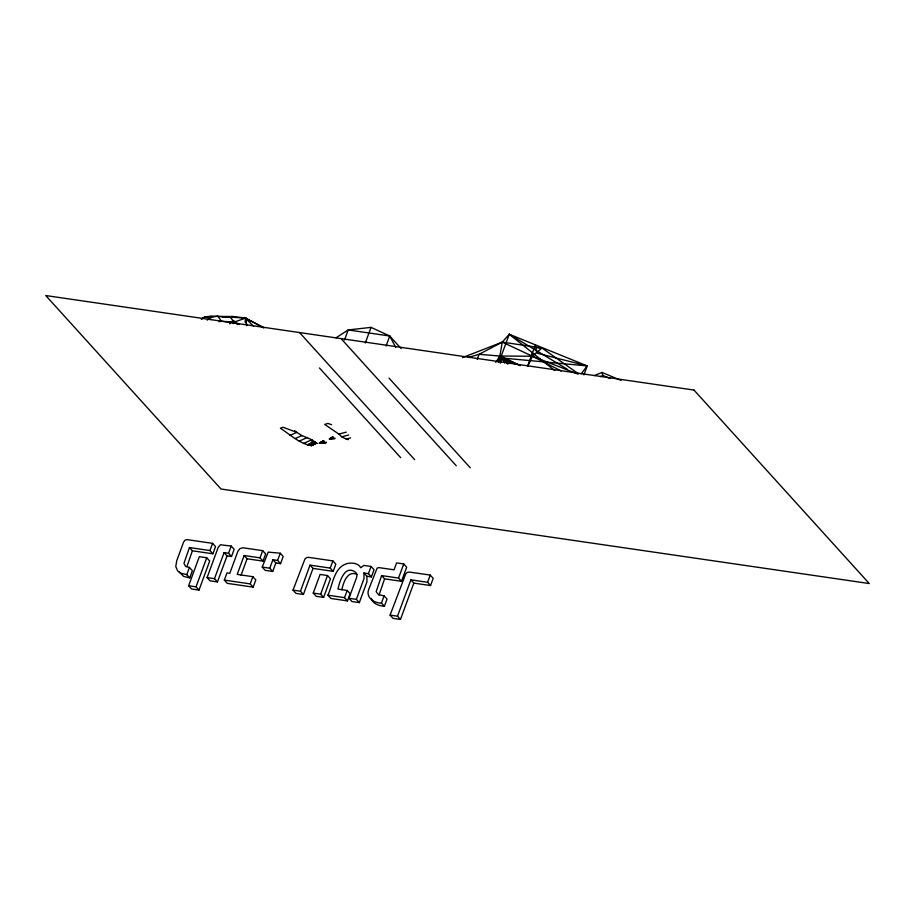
<?xml version="1.0" encoding="UTF-8"?>
<svg xmlns="http://www.w3.org/2000/svg" width="915" height="915" viewBox="0 0 915 915"><rect width="100%" height="100%" fill="white"/><g stroke="black" fill="none" stroke-linecap="round" stroke-linejoin="round"><path stroke-width="1.37" d="M499.842 361.539L499.887 356.038L502.278 342.119L509.255 334.25L587.224 365.92L583.93 374.887M379.084 594.956L384.575 578.84L381.624 575.581L376.134 591.696L378.536 594.681L384.094 595.825L387.045 599.073L384.392 606.268C379.233 605.81 372.794 604.129 371.33 598.41M245.026 322.069L245.746 318.077L233.073 316.51L217.919 316.418M186.9 566.614L192.39 550.807L189.439 547.559L183.949 563.354L185.654 566.454L189.439 567.437L192.379 570.697L189.737 577.88L183.629 576.381L179.283 572.081M201.311 319.209L204.308 317.128L211.285 316.03L245.746 318.077L246.604 325.454M189.737 577.88L186.786 574.631L189.439 567.437M188.639 585.737L199.321 556.686L206.744 557.773L209.695 561.021L199.001 590.072L191.59 588.997L188.639 585.737L196.05 586.824L199.001 590.072M196.05 586.824L206.744 557.773M212.589 543.35L215.54 546.61L212.898 553.804L209.947 550.544L212.589 543.35L186.9 539.61L184.99 540.193L183.641 541.977L176.744 560.712L175.772 566.465L177.59 570.846L180.678 573.133L186.786 574.631M217.45 581.929L210.038 580.842L207.087 577.594L218.216 547.33L220.366 544.78L231.198 546.072L234.149 549.32L231.506 556.514L227.046 555.863L224.095 552.603L214.499 578.669L217.45 581.929L227.046 555.863M231.506 556.514L228.556 553.255L231.198 546.072M224.324 580.099L226.977 572.916L229.791 573.316L237.9 551.276L239.936 548.6L242.875 547.765L262.697 550.658L265.647 553.918L262.994 561.112L247.096 558.791L244.145 555.531L237.202 574.403L252.872 576.69L255.811 579.938L253.169 587.133L227.275 583.358L224.324 580.099L250.218 583.884L253.169 587.133M241.08 575.146L247.096 558.791M250.218 583.884L252.872 576.69M262.994 561.112L260.054 557.853L262.697 550.658M344.52 339.968L348.203 329.949L371.044 327.376L389.756 336.011L401.125 348.558M272.727 571.452L265.167 570.354L262.216 567.094L268.244 552.111L280.242 553.22L283.192 556.48L280.55 563.663L275.838 562.977L272.899 559.728L269.776 568.204L272.727 571.452L275.838 562.977M280.55 563.663L277.6 560.415L280.242 553.22M365.291 342.999L371.044 327.376M303.414 594.464L295.957 593.377L293.006 590.118L304.924 559.031L306.559 557.612L308.572 557.349L332.888 560.895L335.839 564.155L333.197 571.349L312.999 568.398L310.048 565.138L300.463 591.204L303.414 594.464L312.999 568.398M386.073 346.03L389.756 336.011L348.203 329.949L335.965 337.841M313.239 593.069L320.09 574.448L327.513 575.524L330.464 578.783L323.613 597.404L316.19 596.328L313.239 593.069L320.662 594.155L323.613 597.404M320.662 594.155L327.513 575.524M333.197 571.349L330.246 568.089L332.888 560.895M366.881 576.256L366.961 581.849L359.321 602.619L351.909 601.532L348.958 598.273L356.598 577.514L356.964 574.872L355.992 572.63C344.932 563.731 339.751 581.231 337.967 589.1L347.174 590.438L350.125 593.698L347.471 600.892L330.853 598.467L327.902 595.207C332.946 584.445 333.838 566.351 348.226 563.32C352.675 562.645 358.497 563.285 360.773 567.735L363.838 565.413L371.078 566.465L374.029 569.725L371.387 576.908L366.881 576.256L363.941 572.996L368.436 573.659L371.387 576.908M341.844 589.843C343.308 582.603 347.425 569.942 357.262 574.46M347.471 600.892L344.52 597.632L347.174 590.438M359.321 602.619L356.37 599.359L364.01 578.589L363.941 572.996M368.436 573.659L371.078 566.465M384.392 606.268L381.441 603.019L384.094 595.825M477.23 359.378L479.105 354.311L502.278 342.119L541.977 348.009L578.646 373.938M403.744 563.949L406.695 567.209L401.502 581.3L398.551 578.051L403.744 563.949L396.595 562.908L394.056 569.816L379.05 567.632L377.152 568.066L368.859 589.02C365.279 597.072 374.018 603.431 381.441 603.019M400.461 619.455L393.038 618.368L390.087 615.12L405.791 573.739L407.427 572.321L409.405 572.058L430.256 575.089L433.207 578.349L430.553 585.543L413.832 583.107L410.881 579.847L397.51 616.195L400.461 619.455L413.832 583.107M499.11 361.814L509.255 334.25L567.174 369.168M430.553 585.543L427.614 582.283L430.256 575.089M527.589 366.08L535.298 345.104L536.625 352.607M527.761 366.252L532.404 356.232L541.977 348.009L536.316 347.677M500.379 363.175L503.216 357.548L517.959 364.605M507.413 363.747L509.117 360.373L509.827 363.106M311.089 443.226L315.183 444.118L312.85 442.437L316.945 443.329L311.843 439.76L301.939 435.586L296.78 432.372L283.055 427.248L280.379 428.231C290.284 434.682 299.56 443.775 311.66 445.697L309.327 444.015L313.422 444.907L311.089 443.226L312.209 441.019M498.24 362.363L500.562 357.868L587.224 365.92L581.139 373.858M495.736 362.374L499.887 356.038L532.404 356.232L577.605 373.949M229.802 323.853L233.302 320.73L235.876 321.897L237.225 324.596M207.202 320.17L209.958 317.654L217.633 316.087L221.51 321.302L231.815 321.886M202.078 318.855L204.308 317.128L209.958 317.654L211.079 319.667M332.991 436.627L329.469 438.925L334.73 438.777M323.018 440.824L319.426 443.157L326.072 442.94M229.448 322.743L233.302 320.73M322.789 441.259L319.426 443.157L325.5 442.597M331.665 437.69L329.469 438.925L331.859 438.72M332.797 437.118L329.469 438.925L335.039 438.171M323.933 440.733L319.426 443.157L326.461 442.208M600.343 376.614L602.859 375.482L610.225 378.558M307.417 444.862L314.749 441.59M290.021 435.391L296.78 432.372L294.653 430.691M295.522 438.434L301.939 435.586M299.182 441.133L307.509 437.427M303.517 443.466L311.843 439.76M594.27 375.585L601.956 372.428L621.045 380.4M462.578 357.559L502.278 342.119L532.404 356.232L561.147 370.941M221.91 316.647L229.882 316.967L234.389 322.034L245.746 318.077L263.772 327.719M333.026 437.736L329.469 438.925L332.122 438.102M324.219 441.568L319.426 443.157L322.137 442.3M468.297 357.445L479.105 354.311L499.887 356.038L503.216 357.548L504.645 363.015M331.607 424.709L327.89 423.405L324.711 424.423L338.893 434.11L346.247 432.154M338.893 434.11L341.753 436.81L348.718 434.957M341.753 436.81L346.167 439.051L350.617 437.862M219.005 321.691L221.51 321.302M229.882 316.967L233.073 316.51M314.097 441.876L315.172 441.922M189.439 547.559L209.947 550.544M224.095 552.603L228.556 553.255M244.145 555.531L260.054 557.853M272.899 559.728L277.6 560.415M310.048 565.138L330.246 568.089M381.624 575.581L398.551 578.051M410.881 579.847L427.614 582.283M192.39 550.807L212.898 553.804M384.575 578.84L401.502 581.3M262.216 567.094L269.776 568.204M207.087 577.594L214.499 578.669M293.006 590.118L300.463 591.204M327.902 595.207L344.52 597.632M348.958 598.273L356.37 599.359M390.087 615.12L397.51 616.195M537.654 353.327L587.224 365.92M346.167 439.051L348.443 439.646M313.731 442.048L316.945 443.329M311.969 442.837L315.183 444.118M310.208 443.615L313.422 444.907M308.435 444.404L311.66 445.697M516.186 364.399L500.562 357.868L498.263 360.464L499.887 356.038L520.246 365.726M234.389 322.034L239.421 324.528M263.772 327.764L245.678 318.42L253.604 326.289M509.952 363.541L500.562 357.868L508.134 363.93M509.255 334.25L554.707 370.541M231.918 322.16L233.634 323.647M389.024 378.124L470.253 467.794M341.066 338.607L456.242 465.758M299.514 332.545L414.689 459.696M319.449 367.979L400.667 457.649M389.756 336.011L395.738 347.437M601.956 372.428L602.859 375.482M532.015 354.036L532.404 356.232M245.746 318.077L246.661 325.717M694.005 390.076L45.75 295.545L220.995 489.01L869.25 583.541L694.005 390.076"/></g></svg>
